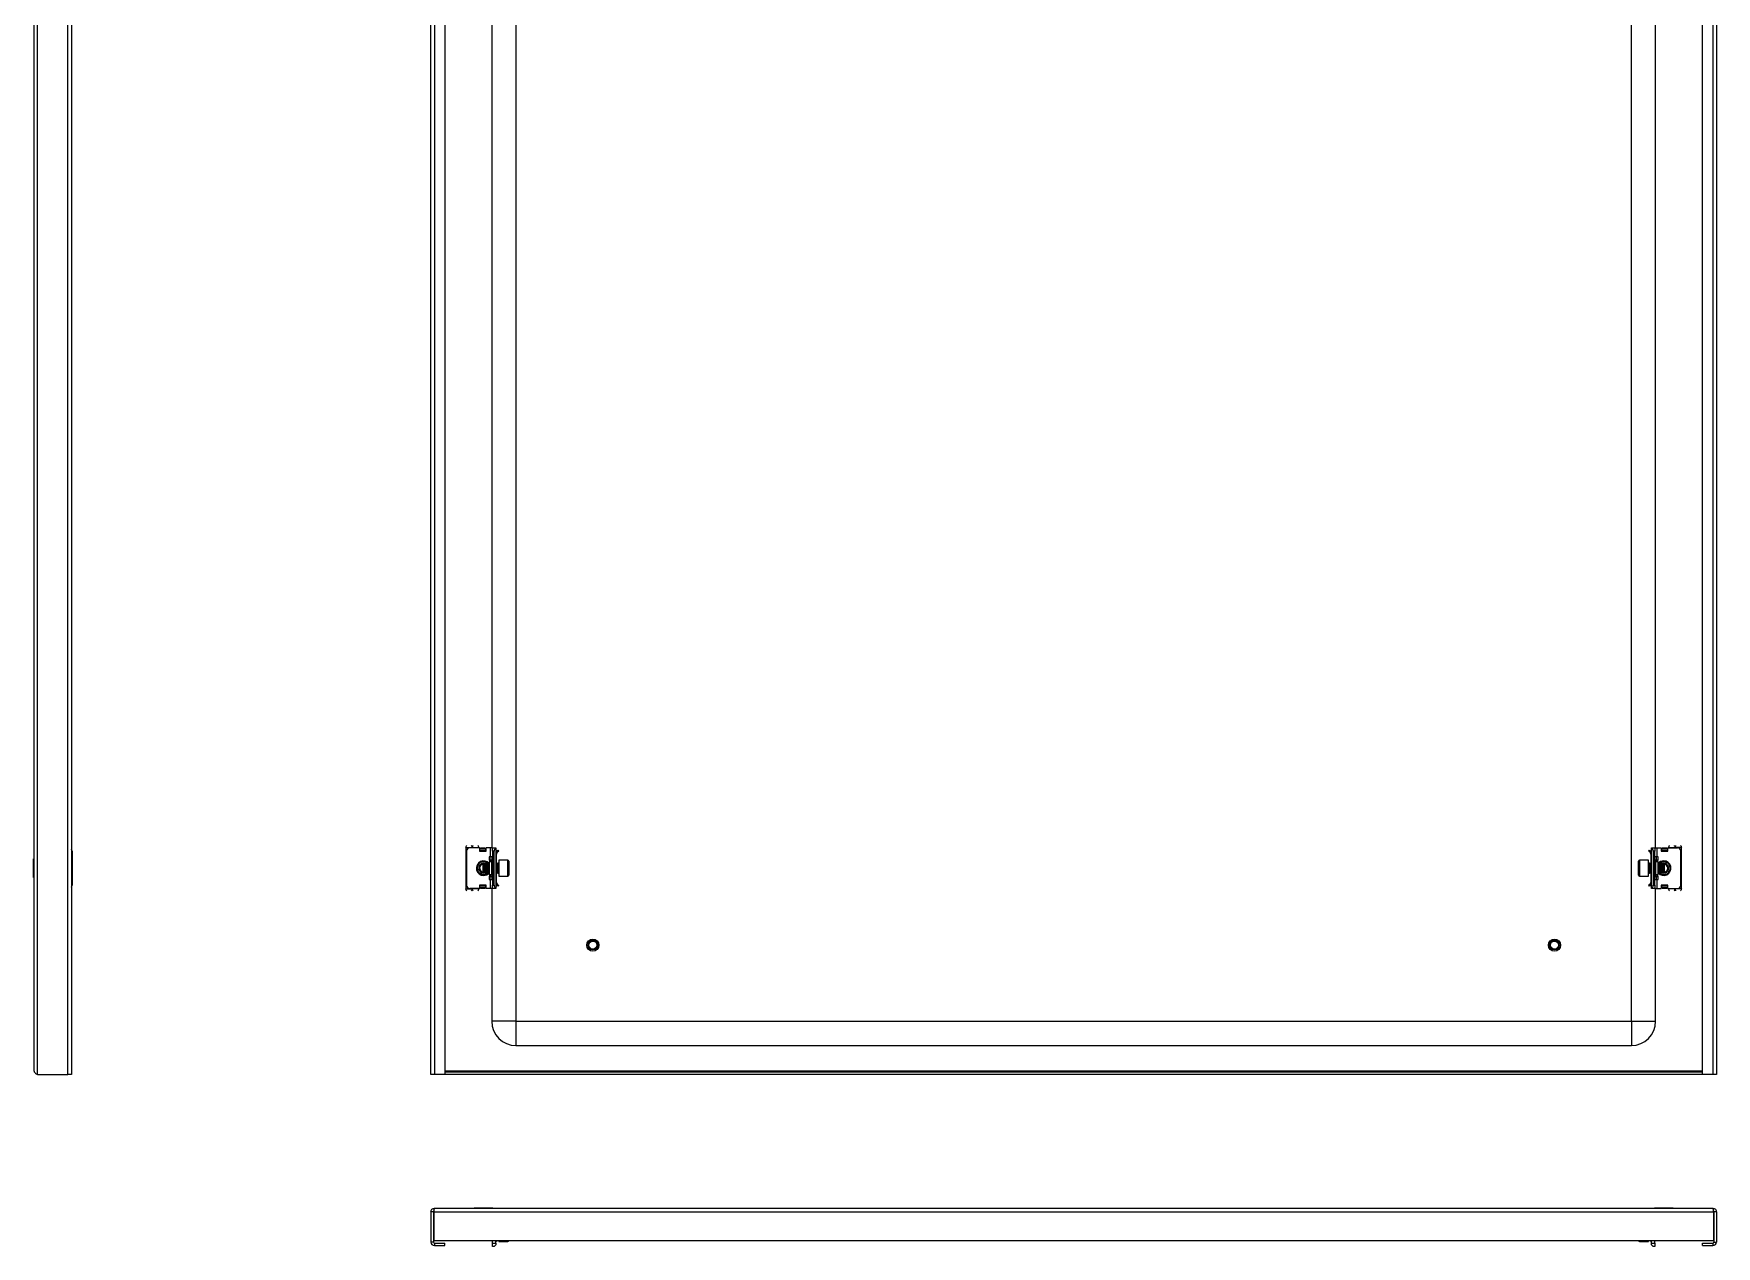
# Model space of a CAD drawing. Header units: millimetres. Extents: x -435 to 1908, y -1307 to 1206.
# Drawn here: x 868 to 1908, y -1281 to -533 of the extents above; entities that cross this region are included whole.
import ezdxf

# ---------------------------------------------------------------- set-up
doc = ezdxf.new("R2010")
doc.units = ezdxf.units.MM

msp = doc.modelspace()

# ---------------------------------------------------------------- linework, layer by layer
at = {"color": 7, "linetype": 'Continuous', "lineweight": 25}
for p, q in [((868.5, -1173.34), (868.5, 977.46)), ((891.5, 979.56), (891.5, -1175.44)), ((1113.64, -1175.44), (1113.64, 979.56)), ((1122.14, 979.56), (1122.14, -1175.44)), ((1899.14, -1175.44), (1899.14, 979.56)), ((1907.64, 979.56), (1907.64, -1175.44)), ((1166.14, 946.56), (1166.14, -1142.44)), ((1855.14, -1142.44), (1855.14, 946.56)), ((1151.14, -385.44), (1151.14, -1035.44)), ((1870.14, -1035.44), (1870.14, -385.44)), ((892, -1037.44), (892, -1058.44)), ((1135.14, -1035.19), (1135.14, -1060.69)), ((1135.64, -1037.44), (1135.64, -1058.44)), ((1143.64, -1035.44), (1137.64, -1035.44)), ((1143.14, -1035.19), (1143.14, -1035.44)), ((1143.64, -1035.44), (1143.64, -1037.44)), ((1143.84, -1035.56), (1143.64, -1035.56)), ((1143.64, -1037.44), (1147.64, -1037.44)), ((1143.84, -1037.44), (1143.84, -1035.56)), ((1143.89, -1035.82), (1144.39, -1035.47)), ((1144.39, -1035.82), (1143.89, -1036.18)), ((1143.89, -1036.18), (1143.89, -1035.82)), ((1143.89, -1037.09), (1143.89, -1036.18)), ((1143.89, -1037.44), (1143.89, -1037.09)), ((1144.39, -1035.47), (1144.39, -1035.82)), ((1144.39, -1035.47), (1146.89, -1035.47)), ((1144.39, -1035.82), (1146.89, -1035.82)), ((1146.89, -1035.82), (1146.89, -1035.47)), ((1146.89, -1035.47), (1147.39, -1035.82)), ((1147.39, -1036.18), (1146.89, -1035.82)), ((1147.39, -1035.82), (1147.39, -1036.18)), ((1147.39, -1036.18), (1147.39, -1037.09)), ((1147.39, -1037.09), (1147.39, -1037.44)), ((1150.14, -1035.44), (1147.64, -1035.44)), ((1147.64, -1037.44), (1147.64, -1035.44)), ((1151.64, -1035.44), (1150.14, -1035.44)), ((1151.64, -1037.44), (1151.64, -1035.44)), ((1151.64, -1035.44), (1153.64, -1035.44)), ((1151.64, -1037.44), (1151.64, -1058.44)), ((1152.64, -1058.44), (1152.64, -1037.44)), ((1153.64, -1035.44), (1153.64, -1035.71)), ((1153.64, -1035.71), (1153.64, -1060.18)), ((1153.64, -1036.53), (1153.84, -1036.74)), ((1154.14, -1039.19), (1153.64, -1039.19)), ((1154.14, -1037.44), (1154.14, -1037.9)), ((1154.14, -1042.69), (1154.14, -1039.19)), ((1154.22, -1037.78), (1155.2, -1036.8)), ((1154.58, -1038.13), (1154.22, -1037.78)), ((1154.58, -1038.13), (1155.55, -1037.16)), ((1155.2, -1036.8), (1155.55, -1037.16)), ((1866.08, -1036.8), (1865.72, -1037.16)), ((1866.7, -1038.13), (1865.72, -1037.16)), ((1867.05, -1037.78), (1866.08, -1036.8)), ((1866.7, -1038.13), (1867.05, -1037.78)), ((1867.14, -1037.44), (1867.14, -1037.84)), ((1867.14, -1039.19), (1867.64, -1039.19)), ((1867.14, -1039.19), (1867.14, -1042.69)), ((1867.43, -1036.74), (1867.64, -1036.53)), ((1867.64, -1035.44), (1869.64, -1035.44)), ((1867.64, -1035.71), (1867.64, -1035.44)), ((1867.64, -1060.18), (1867.64, -1035.71)), ((1868.64, -1037.44), (1868.64, -1058.44)), ((1869.64, -1035.44), (1869.64, -1037.44)), ((1869.64, -1035.44), (1871.14, -1035.44)), ((1869.64, -1058.44), (1869.64, -1037.44)), ((1871.14, -1035.44), (1873.64, -1035.44)), ((1873.64, -1035.44), (1873.64, -1037.44)), ((1873.64, -1037.44), (1877.64, -1037.44)), ((1873.89, -1035.82), (1874.39, -1035.47)), ((1874.39, -1035.82), (1873.89, -1036.18)), ((1873.89, -1036.18), (1873.89, -1035.82)), ((1873.89, -1037.09), (1873.89, -1036.18)), ((1873.89, -1037.44), (1873.89, -1037.09)), ((1874.39, -1035.47), (1874.39, -1035.82)), ((1874.39, -1035.47), (1876.89, -1035.47)), ((1874.39, -1035.82), (1876.89, -1035.82)), ((1876.89, -1035.82), (1876.89, -1035.47)), ((1876.89, -1035.47), (1877.39, -1035.82)), ((1877.39, -1036.18), (1876.89, -1035.82)), ((1877.39, -1035.82), (1877.39, -1036.18)), ((1877.39, -1036.18), (1877.39, -1037.09)), ((1877.39, -1037.09), (1877.39, -1037.44)), ((1877.44, -1035.56), (1877.44, -1037.44)), ((1877.64, -1035.56), (1877.44, -1035.56)), ((1877.64, -1037.44), (1877.64, -1035.44)), ((1877.64, -1035.44), (1883.64, -1035.44)), ((1878.14, -1035.44), (1878.14, -1035.19)), ((1885.64, -1058.44), (1885.64, -1037.44)), ((1886.14, -1060.69), (1886.14, -1035.19)), ((868.5, -1042.16), (868.2, -1042.16)), ((868.2, -1050.09), (868.2, -1042.16)), ((1145.94, -1045.19), (1145.11, -1045.38)), ((1146.19, -1044.94), (1145.64, -1045.5)), ((1145.64, -1045.5), (1145.64, -1050.2)), ((1146.25, -1044.94), (1146.19, -1044.94)), ((1146.19, -1044.94), (1146.19, -1050.72)), ((1146.64, -1045.5), (1146.25, -1044.94)), ((1146.25, -1044.94), (1146.25, -1046.8)), ((1146.25, -1046.8), (1146.25, -1050.94)), ((1146.8, -1045.27), (1146.43, -1045.2)), ((1147.02, -1044.94), (1146.64, -1045.5)), ((1146.64, -1045.5), (1146.64, -1047.01)), ((1146.64, -1047.01), (1146.64, -1050.39)), ((1147.25, -1044.94), (1147.02, -1044.94)), ((1147.02, -1044.94), (1147.02, -1046.8)), ((1147.02, -1046.8), (1147.02, -1050.94)), ((1147.64, -1045.5), (1147.25, -1044.94)), ((1147.25, -1044.94), (1147.25, -1046.8)), ((1147.25, -1046.8), (1147.25, -1050.94)), ((1147.46, -1045.25), (1147.71, -1045.39)), ((1148.02, -1044.94), (1147.64, -1045.5)), ((1147.64, -1045.5), (1147.64, -1047.01)), ((1147.64, -1047.01), (1147.64, -1050.39)), ((1148.25, -1044.94), (1148.02, -1044.94)), ((1148.02, -1044.94), (1148.02, -1046.8)), ((1148.02, -1046.8), (1148.02, -1050.94)), ((1148.64, -1045.5), (1148.25, -1044.94)), ((1148.25, -1044.94), (1148.25, -1046.8)), ((1148.25, -1046.8), (1148.25, -1050.94)), ((1149.02, -1044.94), (1148.64, -1045.5)), ((1148.64, -1045.5), (1148.64, -1047.01)), ((1148.64, -1047.01), (1148.64, -1050.39)), ((1149.25, -1044.94), (1149.02, -1044.94)), ((1149.02, -1044.94), (1149.02, -1046.8)), ((1149.02, -1046.8), (1149.02, -1050.94)), ((1149.64, -1045.5), (1149.25, -1044.94)), ((1149.25, -1044.94), (1149.25, -1046.8)), ((1149.25, -1046.8), (1149.25, -1050.94)), ((1149.64, -1040.94), (1149.64, -1042.94)), ((1150.14, -1040.94), (1149.64, -1040.94)), ((1149.64, -1042.69), (1150.64, -1042.69)), ((1149.64, -1042.94), (1151.31, -1043.91)), ((1151.14, -1043.94), (1149.64, -1043.94)), ((1149.64, -1043.94), (1149.64, -1051.94)), ((1151.64, -1040.94), (1150.14, -1040.94)), ((1150.64, -1042.69), (1151.14, -1042.69)), ((1151.14, -1042.69), (1151.14, -1043.81)), ((1154.14, -1042.69), (1153.64, -1042.69)), ((1154.02, -1044.94), (1153.64, -1045.5)), ((1154.25, -1044.94), (1154.02, -1044.94)), ((1154.02, -1044.94), (1154.02, -1046.8)), ((1154.02, -1046.8), (1154.02, -1050.94)), ((1154.14, -1044.94), (1154.14, -1042.69)), ((1154.64, -1045.5), (1154.25, -1044.94)), ((1154.25, -1044.94), (1154.25, -1046.8)), ((1154.25, -1046.8), (1154.25, -1050.94)), ((1155.02, -1044.94), (1154.64, -1045.5)), ((1154.64, -1045.5), (1154.64, -1047.01)), ((1154.64, -1047.01), (1154.64, -1050.39)), ((1155.39, -1044.94), (1155.02, -1044.94)), ((1155.02, -1044.94), (1155.02, -1046.8)), ((1155.02, -1046.8), (1155.02, -1050.94)), ((1161.04, -1042.94), (1155.64, -1042.94)), ((1155.64, -1042.94), (1155.64, -1052.57)), ((1161.64, -1043.54), (1161.64, -1052.01)), ((1859.64, -1052.34), (1859.64, -1043.54)), ((1865.64, -1042.94), (1860.24, -1042.94)), ((1865.64, -1052.94), (1865.64, -1042.94)), ((1866.25, -1044.94), (1865.89, -1044.94)), ((1866.64, -1045.5), (1866.25, -1044.94)), ((1866.25, -1046.8), (1866.25, -1044.94)), ((1866.25, -1050.94), (1866.25, -1046.8)), ((1867.02, -1044.94), (1866.64, -1045.5)), ((1866.64, -1047.01), (1866.64, -1045.5)), ((1866.64, -1050.39), (1866.64, -1047.01)), ((1867.25, -1044.94), (1867.02, -1044.94)), ((1867.02, -1046.8), (1867.02, -1044.94)), ((1867.02, -1050.94), (1867.02, -1046.8)), ((1867.64, -1042.69), (1867.14, -1042.69)), ((1867.14, -1042.69), (1867.14, -1044.94)), ((1867.64, -1045.5), (1867.25, -1044.94)), ((1867.25, -1046.8), (1867.25, -1044.94)), ((1867.25, -1050.94), (1867.25, -1046.8)), ((1871.14, -1040.94), (1869.64, -1040.94)), ((1869.96, -1043.91), (1871.64, -1042.94)), ((1870.14, -1043.81), (1870.14, -1042.69)), ((1870.14, -1042.69), (1870.64, -1042.69)), ((1871.64, -1043.94), (1870.14, -1043.94)), ((1870.64, -1042.69), (1871.64, -1042.69)), ((1871.64, -1040.94), (1871.14, -1040.94)), ((1871.64, -1042.94), (1871.64, -1040.94)), ((1871.64, -1051.94), (1871.64, -1043.94)), ((1872.02, -1044.94), (1871.64, -1045.5)), ((1872.25, -1044.94), (1872.02, -1044.94)), ((1872.02, -1046.8), (1872.02, -1044.94)), ((1872.02, -1050.94), (1872.02, -1046.8)), ((1872.64, -1045.5), (1872.25, -1044.94)), ((1872.25, -1046.8), (1872.25, -1044.94)), ((1872.25, -1050.94), (1872.25, -1046.8)), ((1873.02, -1044.94), (1872.64, -1045.5)), ((1872.64, -1047.01), (1872.64, -1045.5)), ((1872.64, -1050.39), (1872.64, -1047.01)), ((1873.25, -1044.94), (1873.02, -1044.94)), ((1873.02, -1046.8), (1873.02, -1044.94)), ((1873.02, -1050.94), (1873.02, -1046.8)), ((1873.64, -1045.5), (1873.25, -1044.94)), ((1873.25, -1046.8), (1873.25, -1044.94)), ((1873.25, -1050.94), (1873.25, -1046.8)), ((1873.56, -1045.39), (1873.81, -1045.25)), ((1874.02, -1044.94), (1873.64, -1045.5)), ((1873.64, -1047.01), (1873.64, -1045.5)), ((1873.64, -1050.39), (1873.64, -1047.01)), ((1874.25, -1044.94), (1874.02, -1044.94)), ((1874.02, -1046.8), (1874.02, -1044.94)), ((1874.02, -1050.94), (1874.02, -1046.8)), ((1874.64, -1045.5), (1874.25, -1044.94)), ((1874.25, -1046.8), (1874.25, -1044.94)), ((1874.25, -1050.94), (1874.25, -1046.8)), ((1874.84, -1045.2), (1874.47, -1045.27)), ((1875.02, -1044.94), (1874.64, -1045.5)), ((1874.64, -1047.01), (1874.64, -1045.5)), ((1874.64, -1050.39), (1874.64, -1047.01)), ((1875.08, -1044.94), (1875.02, -1044.94)), ((1875.02, -1046.8), (1875.02, -1044.94)), ((1875.02, -1050.94), (1875.02, -1046.8)), ((1875.64, -1045.5), (1875.08, -1044.94)), ((1875.08, -1050.94), (1875.08, -1044.94)), ((1876.16, -1045.38), (1875.33, -1045.19)), ((1875.64, -1050.39), (1875.64, -1045.5)), ((868.2, -1053.73), (868.2, -1050.09)), ((868.2, -1053.73), (868.5, -1053.73)), ((1143.64, -1058.44), (1143.64, -1060.44)), ((1147.64, -1058.44), (1143.64, -1058.44)), ((1143.84, -1060.33), (1143.84, -1058.44)), ((1143.89, -1058.8), (1143.89, -1058.44)), ((1143.89, -1059.71), (1143.89, -1058.8)), ((1143.89, -1059.71), (1144.39, -1060.07)), ((1143.89, -1060.07), (1143.89, -1059.71)), ((1144.39, -1060.42), (1143.89, -1060.07)), ((1146.89, -1060.07), (1144.39, -1060.07)), ((1144.39, -1060.07), (1144.39, -1060.42)), ((1145.64, -1050.2), (1145.64, -1050.39)), ((1145.64, -1050.39), (1146.19, -1050.94)), ((1146.19, -1050.72), (1146.19, -1050.94)), ((1146.19, -1050.94), (1146.25, -1050.94)), ((1146.25, -1050.94), (1146.64, -1050.39)), ((1146.64, -1050.39), (1147.02, -1050.94)), ((1146.89, -1060.07), (1147.39, -1059.71)), ((1146.89, -1060.42), (1146.89, -1060.07)), ((1147.39, -1060.07), (1146.89, -1060.42)), ((1147.02, -1050.94), (1147.25, -1050.94)), ((1147.25, -1050.94), (1147.64, -1050.39)), ((1147.39, -1058.44), (1147.39, -1058.8)), ((1147.39, -1058.8), (1147.39, -1059.71)), ((1147.39, -1059.71), (1147.39, -1060.07)), ((1147.71, -1050.5), (1147.46, -1050.63)), ((1147.64, -1050.39), (1148.02, -1050.94)), ((1147.64, -1060.44), (1147.64, -1058.44)), ((1148.02, -1050.94), (1148.25, -1050.94)), ((1148.25, -1050.94), (1148.64, -1050.39)), ((1148.64, -1050.39), (1149.02, -1050.94)), ((1149.02, -1050.94), (1149.25, -1050.94)), ((1149.25, -1050.94), (1149.64, -1050.39)), ((1149.64, -1051.94), (1151.14, -1051.94)), ((1151.31, -1051.98), (1149.64, -1052.94)), ((1149.64, -1052.94), (1149.64, -1054.94)), ((1150.64, -1053.19), (1149.64, -1053.19)), ((1149.64, -1054.94), (1150.14, -1054.94)), ((1150.14, -1054.94), (1151.64, -1054.94)), ((1151.14, -1053.19), (1150.64, -1053.19)), ((1151.14, -1052.08), (1151.14, -1053.19)), ((1151.64, -1060.44), (1151.64, -1058.44)), ((1153.64, -1050.39), (1154.02, -1050.94)), ((1153.64, -1053.19), (1154.14, -1053.19)), ((1154.14, -1056.69), (1153.64, -1056.69)), ((1153.84, -1059.15), (1153.64, -1059.36)), ((1153.64, -1060.18), (1153.64, -1060.44)), ((1154.02, -1050.94), (1154.25, -1050.94)), ((1154.14, -1053.19), (1154.14, -1050.94)), ((1154.14, -1056.69), (1154.14, -1053.19)), ((1154.14, -1058.44), (1154.14, -1058.05)), ((1154.58, -1057.75), (1154.22, -1058.11)), ((1154.22, -1058.11), (1155.2, -1059.08)), ((1154.25, -1050.94), (1154.64, -1050.39)), ((1154.58, -1057.75), (1155.55, -1058.73)), ((1154.64, -1050.39), (1155.02, -1050.94)), ((1155.02, -1050.94), (1155.39, -1050.94)), ((1155.2, -1059.08), (1155.55, -1058.73)), ((1155.64, -1052.57), (1155.64, -1052.94)), ((1155.64, -1052.94), (1161.04, -1052.94)), ((1161.64, -1052.01), (1161.64, -1052.34)), ((1860.24, -1052.94), (1865.64, -1052.94)), ((1866.7, -1057.75), (1865.72, -1058.73)), ((1866.08, -1059.08), (1865.72, -1058.73)), ((1865.89, -1050.94), (1866.25, -1050.94)), ((1867.05, -1058.11), (1866.08, -1059.08)), ((1866.25, -1050.94), (1866.64, -1050.39)), ((1866.64, -1050.39), (1867.02, -1050.94)), ((1866.7, -1057.75), (1867.05, -1058.11)), ((1867.02, -1050.94), (1867.25, -1050.94)), ((1867.14, -1050.94), (1867.14, -1053.19)), ((1867.14, -1053.19), (1867.14, -1056.69)), ((1867.14, -1053.19), (1867.64, -1053.19)), ((1867.14, -1056.69), (1867.64, -1056.69)), ((1867.14, -1058.44), (1867.14, -1057.98)), ((1867.25, -1050.94), (1867.64, -1050.39)), ((1867.64, -1059.36), (1867.43, -1059.15)), ((1867.64, -1060.44), (1867.64, -1060.18)), ((1869.64, -1054.94), (1871.14, -1054.94)), ((1869.64, -1058.44), (1869.64, -1060.44)), ((1871.64, -1052.94), (1869.96, -1051.98)), ((1870.14, -1051.94), (1871.64, -1051.94)), ((1870.14, -1053.19), (1870.14, -1052.08)), ((1870.64, -1053.19), (1870.14, -1053.19)), ((1871.64, -1053.19), (1870.64, -1053.19)), ((1871.14, -1054.94), (1871.64, -1054.94)), ((1871.64, -1050.39), (1872.02, -1050.94)), ((1871.64, -1054.94), (1871.64, -1052.94)), ((1872.02, -1050.94), (1872.25, -1050.94)), ((1872.25, -1050.94), (1872.64, -1050.39)), ((1872.64, -1050.39), (1873.02, -1050.94)), ((1873.02, -1050.94), (1873.25, -1050.94)), ((1873.25, -1050.94), (1873.64, -1050.39)), ((1873.81, -1050.63), (1873.56, -1050.5)), ((1873.64, -1050.39), (1874.02, -1050.94)), ((1877.64, -1058.44), (1873.64, -1058.44)), ((1873.64, -1058.44), (1873.64, -1060.44)), ((1873.89, -1058.8), (1873.89, -1058.44)), ((1873.89, -1059.71), (1873.89, -1058.8)), ((1873.89, -1059.71), (1874.39, -1060.07)), ((1873.89, -1060.07), (1873.89, -1059.71)), ((1874.39, -1060.42), (1873.89, -1060.07)), ((1874.02, -1050.94), (1874.25, -1050.94)), ((1874.25, -1050.94), (1874.64, -1050.39)), ((1876.89, -1060.07), (1874.39, -1060.07)), ((1874.39, -1060.07), (1874.39, -1060.42)), ((1874.64, -1050.39), (1875.02, -1050.94)), ((1875.02, -1050.94), (1875.08, -1050.94)), ((1875.08, -1050.94), (1875.64, -1050.39)), ((1876.89, -1060.07), (1877.39, -1059.71)), ((1876.89, -1060.42), (1876.89, -1060.07)), ((1877.39, -1060.07), (1876.89, -1060.42)), ((1877.39, -1058.44), (1877.39, -1058.8)), ((1877.39, -1058.8), (1877.39, -1059.71)), ((1877.39, -1059.71), (1877.39, -1060.07)), ((1877.44, -1058.44), (1877.44, -1060.33)), ((1877.64, -1060.44), (1877.64, -1058.44)), ((1143.64, -1060.44), (1137.64, -1060.44)), ((1143.14, -1060.44), (1143.14, -1060.69)), ((1143.64, -1060.33), (1143.84, -1060.33)), ((1146.89, -1060.42), (1144.39, -1060.42)), ((1150.14, -1060.44), (1147.64, -1060.44)), ((1151.64, -1060.44), (1150.14, -1060.44)), ((1151.14, -1060.44), (1151.14, -1142.44)), ((1153.64, -1060.44), (1151.64, -1060.44)), ((1869.64, -1060.44), (1867.64, -1060.44)), ((1869.64, -1060.44), (1871.14, -1060.44)), ((1870.14, -1142.44), (1870.14, -1060.44)), ((1871.14, -1060.44), (1873.64, -1060.44)), ((1876.89, -1060.42), (1874.39, -1060.42)), ((1877.44, -1060.33), (1877.64, -1060.33)), ((1877.64, -1060.44), (1883.64, -1060.44)), ((1878.14, -1060.69), (1878.14, -1060.44)), ((1166.14, -1142.44), (1855.14, -1142.44)), ((1166.14, -1157.44), (1855.14, -1157.44)), ((1899.14, -1173.94), (1122.14, -1173.94)), ((870.6, -1175.44), (889.4, -1175.44)), ((891.5, -1175.44), (889.4, -1175.44)), ((1115.74, -1175.44), (1113.64, -1175.44)), ((1122.14, -1175.44), (1115.74, -1175.44)), ((1899.14, -1175.44), (1122.14, -1175.44)), ((1905.54, -1175.44), (1899.14, -1175.44)), ((1907.64, -1175.44), (1905.54, -1175.44)), ((1140.35, -1257.66), (1140.35, -1257.96)), ((1140.35, -1257.66), (1151.92, -1257.66)), ((1151.92, -1257.96), (1151.92, -1257.66)), ((1869.35, -1257.66), (1869.35, -1257.96)), ((1869.35, -1257.66), (1880.51, -1257.66)), ((1880.51, -1257.66), (1880.92, -1257.66)), ((1880.92, -1257.96), (1880.92, -1257.66)), ((1115.14, -1260.06), (1113.64, -1260.06)), ((1113.64, -1260.06), (1113.64, -1278.86)), ((1115.14, -1260.06), (1115.14, -1278.86)), ((1115.34, -1260.06), (1115.34, -1277.96)), ((1115.74, -1257.96), (1905.54, -1257.96)), ((1905.94, -1260.06), (1905.94, -1277.96)), ((1907.64, -1260.06), (1906.14, -1260.06)), ((1906.14, -1260.06), (1906.14, -1278.86)), ((1907.64, -1260.06), (1907.64, -1278.86)), ((1115.34, -1277.96), (1905.94, -1277.96)), ((1151.64, -1279.46), (1151.64, -1277.96)), ((1153.64, -1279.46), (1153.64, -1277.96)), ((1154.14, -1278.46), (1153.64, -1278.46)), ((1155.64, -1277.96), (1155.64, -1278.46)), ((1155.64, -1278.46), (1161.04, -1278.46)), ((1860.24, -1278.46), (1865.64, -1278.46)), ((1865.64, -1278.46), (1865.64, -1277.96)), ((1867.14, -1278.46), (1867.64, -1278.46)), ((1867.64, -1279.46), (1867.64, -1277.96)), ((1869.64, -1279.46), (1869.64, -1277.96)), ((1115.74, -1279.46), (1122.14, -1279.46)), ((1115.74, -1280.96), (1122.14, -1280.96)), ((1122.14, -1280.96), (1122.14, -1279.46)), ((1151.64, -1281.46), (1151.64, -1279.46)), ((1152.64, -1281.46), (1151.64, -1281.46)), ((1152.64, -1281.46), (1153.64, -1280.46)), ((1153.64, -1279.46), (1153.64, -1280.46)), ((1867.64, -1280.46), (1867.64, -1279.46)), ((1867.64, -1280.46), (1868.64, -1281.46)), ((1869.64, -1281.46), (1868.64, -1281.46)), ((1869.64, -1279.46), (1869.64, -1281.46)), ((1899.14, -1280.96), (1899.14, -1279.46)), ((1899.14, -1279.46), (1905.54, -1279.46)), ((1899.14, -1280.96), (1905.54, -1280.96))]:
    msp.add_line(p, q, dxfattribs=at)
at = {"color": 8, "linetype": 'Continuous', "lineweight": 18}
for p, q in [((870.6, -1175.44), (870.6, 979.56)), ((889.4, -1175.44), (889.4, 979.56)), ((1115.74, 979.56), (1115.74, -1175.44)), ((1905.54, 979.56), (1905.54, -1175.44)), ((1135.14, -1035.19), (1139.14, -1035.19)), ((1139.14, -1035.19), (1143.14, -1035.19)), ((1147.39, -1037.09), (1143.89, -1037.09)), ((1150.14, -1035.44), (1150.14, -1040.94)), ((1152.64, -1037.44), (1151.64, -1037.44)), ((1153.64, -1036.94), (1153.84, -1036.74)), ((1153.64, -1037.44), (1154.14, -1037.44)), ((1867.64, -1037.44), (1867.14, -1037.44)), ((1867.64, -1036.94), (1867.43, -1036.74)), ((1869.64, -1037.44), (1868.64, -1037.44)), ((1871.14, -1040.94), (1871.14, -1035.44)), ((1877.39, -1037.09), (1873.89, -1037.09)), ((1878.14, -1035.19), (1882.14, -1035.19)), ((1886.14, -1035.19), (1882.14, -1035.19)), ((1150.64, -1040.94), (1150.64, -1042.69)), ((1151.14, -1051.94), (1151.14, -1043.94)), ((1155.39, -1050.94), (1155.39, -1044.94)), ((1161.04, -1052.57), (1161.04, -1042.94)), ((1860.24, -1042.94), (1860.24, -1052.94)), ((1865.89, -1044.94), (1865.89, -1050.72)), ((1870.14, -1043.94), (1870.14, -1051.94)), ((1870.64, -1042.69), (1870.64, -1040.94)), ((1143.89, -1058.8), (1147.39, -1058.8)), ((1150.14, -1054.94), (1150.14, -1060.44)), ((1150.64, -1053.19), (1150.64, -1054.94)), ((1151.64, -1058.44), (1152.64, -1058.44)), ((1153.64, -1058.44), (1154.14, -1058.44)), ((1153.64, -1058.94), (1153.84, -1059.15)), ((1161.04, -1052.94), (1161.04, -1052.57)), ((1865.89, -1050.72), (1865.89, -1050.94)), ((1867.64, -1058.44), (1867.14, -1058.44)), ((1867.64, -1058.94), (1867.43, -1059.15)), ((1868.64, -1058.44), (1869.64, -1058.44)), ((1870.64, -1054.94), (1870.64, -1053.19)), ((1871.14, -1060.44), (1871.14, -1054.94)), ((1873.89, -1058.8), (1877.39, -1058.8)), ((1135.14, -1060.69), (1139.14, -1060.69)), ((1143.14, -1060.69), (1139.14, -1060.69)), ((1882.14, -1060.69), (1878.14, -1060.69)), ((1886.14, -1060.69), (1882.14, -1060.69)), ((1166.14, -1142.44), (1151.14, -1142.44)), ((1166.14, -1142.44), (1166.14, -1157.44)), ((1855.14, -1142.44), (1855.14, -1157.44)), ((1855.14, -1142.44), (1870.14, -1142.44)), ((1899.14, -1173.34), (1122.14, -1173.34)), ((1115.34, -1260.06), (1905.94, -1260.06)), ((1161.04, -1278.46), (1161.04, -1277.96)), ((1860.24, -1277.96), (1860.24, -1278.46)), ((1115.14, -1278.86), (1113.64, -1278.86)), ((1115.74, -1279.46), (1115.74, -1280.96)), ((1151.64, -1279.46), (1153.64, -1279.46)), ((1867.64, -1279.46), (1869.64, -1279.46)), ((1905.54, -1279.46), (1905.54, -1280.96)), ((1906.14, -1278.86), (1907.64, -1278.86))]:
    msp.add_line(p, q, dxfattribs=at)
at = {"color": 7, "linetype": 'Continuous', "lineweight": 25, "flags": 128}
for points in [[(1146.43, -1050.69), (1146.67, -1050.65), (1146.8, -1050.62)], [(1874.47, -1050.62), (1874.6, -1050.65), (1874.84, -1050.69)]]:
    msp.add_lwpolyline(points, dxfattribs=at)
at = {"color": 7, "linetype": 'Continuous', "lineweight": 25}
for centre, radius in [((1213.64, -1095.44), 3.75), ((1213.64, -1095.44), 3), ((1213.64, -1095.44), 2.5), ((1807.64, -1095.44), 3.75), ((1807.64, -1095.44), 3), ((1807.64, -1095.44), 2.5)]:
    msp.add_circle(centre, radius, dxfattribs=at)
for centre, radius, start, end in [((890, -1037.44), 2, 0, 41.40962), ((1137.64, -1037.44), 2, 90, 180), ((1154.64, -1037.44), 2, 120, 180), ((1153.14, -1037.44), 1, 0, 45), ((1868.14, -1037.44), 1, 135, 180), ((1866.64, -1037.44), 2, 0, 60), ((1883.64, -1037.44), 2, 0, 90), ((1146.14, -1047.94), 4, 45.71765, 270), ((1146.14, -1047.94), 3, 74.33161, 285.66839), ((1146.14, -1047.94), 2.76, 111.7574, 265.98739), ((1146.14, -1047.94), 2.45, 101.79772, 201.7574), ((1146.14, -1047.94), 2.45, 201.7574, 258.20228), ((1151.14, -1043.44), 0.5, 270, 360), ((1155.39, -1044.69), 0.25, 270, 0), ((1161.04, -1043.54), 0.6, 0, 90), ((1860.24, -1043.54), 0.6, 90, 180), ((1865.89, -1044.69), 0.25, 180, 270), ((1870.14, -1043.44), 0.5, 180, 270), ((1875.14, -1047.94), 4, 90, 134.28235), ((1875.14, -1047.94), 4, 225.71765, 90), ((1875.14, -1047.94), 3, 254.33161, 105.66839), ((1875.14, -1047.94), 2.76, 274.01261, 68.2426), ((1875.14, -1047.94), 2.45, 281.79772, 78.20228), ((890, -1058.44), 2, 318.59038, 0), ((1137.64, -1058.44), 2, 180, 270), ((1146.14, -1047.94), 4, 270, 314.28235), ((1151.14, -1052.44), 0.5, 0, 90), ((1154.64, -1058.44), 2, 180, 240), ((1153.14, -1058.44), 1, 315, 0), ((1155.39, -1051.19), 0.25, 360, 90), ((1161.04, -1052.34), 0.6, 270, 360), ((1860.24, -1052.34), 0.6, 180, 270), ((1865.89, -1051.19), 0.25, 90, 180), ((1868.14, -1058.44), 1, 180, 225), ((1866.64, -1058.44), 2, 300, 0), ((1870.14, -1052.44), 0.5, 90, 180), ((1883.64, -1058.44), 2, 270, 0), ((1166.14, -1142.44), 15, 180, 270), ((1855.14, -1142.44), 15, 270, 0), ((1161.04, -1277.86), 0.6, 270, 350.40593), ((1860.24, -1277.86), 0.6, 189.59407, 270), ((1115.74, -1278.86), 2.1, 180, 270), ((1115.74, -1278.86), 0.6, 180, 270), ((1905.54, -1278.86), 2.1, 270, 0), ((1905.54, -1278.86), 0.6, 270, 0)]:
    msp.add_arc(centre, radius, start, end, dxfattribs=at)
at = {"color": 8, "linetype": 'Continuous', "lineweight": 18}
for centre, start, end in [((1146.14, -1047.94), 38.94244, 270), ((1875.14, -1047.94), 218.94244, 90), ((1875.14, -1047.94), 90, 141.05756), ((1146.14, -1047.94), 270, 321.05756)]:
    msp.add_arc(centre, 4.5, start, end, dxfattribs=at)
at = {"color": 7, "linetype": 'Continuous', "lineweight": 25}
for points, knots in [([(1135.14, -1035.19), (1135.23, -1034.95), (1135.42, -1034.46), (1135.61, -1034.07), (1135.71, -1033.87)], [0, 0, 0, 0, 0.5020654, 1, 1, 1, 1]), ([(1138.56, -1033.88), (1138.64, -1034.04), (1138.82, -1034.39), (1139.01, -1034.87), (1139.12, -1035.15), (1139.14, -1035.19)], [0, 0, 0, 0, 0.4154826, 0.9171518, 1, 1, 1, 1]), ([(1139.14, -1035.19), (1139.23, -1034.95), (1139.42, -1034.46), (1139.61, -1034.07), (1139.71, -1033.87)], [0, 0, 0, 0, 0.5020654, 1, 1, 1, 1]), ([(1142.56, -1033.88), (1142.64, -1034.04), (1142.82, -1034.39), (1143.01, -1034.87), (1143.12, -1035.15), (1143.14, -1035.19)], [0, 0, 0, 0, 0.4154826, 0.9171518, 1, 1, 1, 1]), ([(1154.22, -1037.78), (1154.07, -1037.97), (1153.76, -1038.35), (1153.64, -1038.87), (1153.64, -1039.15), (1153.64, -1039.19)], [0, 0, 0, 0, 0.4618628, 0.9237257, 1, 1, 1, 1]), ([(1154.58, -1038.13), (1154.46, -1038.28), (1154.27, -1038.51), (1154.15, -1038.89), (1154.14, -1039.09), (1154.14, -1039.19)], [0, 0, 0, 0, 0.4850424, 0.7384039, 1, 1, 1, 1]), ([(1867.14, -1039.19), (1867.11, -1039), (1867.08, -1038.71), (1866.9, -1038.36), (1866.76, -1038.21), (1866.7, -1038.13)], [0, 0, 0, 0, 0.4850424, 0.7384039, 1, 1, 1, 1]), ([(1867.64, -1039.19), (1867.61, -1038.95), (1867.56, -1038.47), (1867.27, -1038.01), (1867.08, -1037.81), (1867.05, -1037.78)], [0, 0, 0, 0, 0.46186285, 0.92372566, 1, 1, 1, 1]), ([(1878.14, -1035.19), (1878.18, -1035.07), (1878.28, -1034.83), (1878.42, -1034.48), (1878.56, -1034.15), (1878.66, -1033.97), (1878.71, -1033.87)], [0, 0, 0, 0, 0.2474545, 0.5020799, 0.7495343, 1, 1, 1, 1]), ([(1881.56, -1033.88), (1881.64, -1034.04), (1881.82, -1034.39), (1882.01, -1034.87), (1882.12, -1035.15), (1882.14, -1035.19)], [0, 0, 0, 0, 0.4154826, 0.9171518, 1, 1, 1, 1]), ([(1882.14, -1035.19), (1882.23, -1034.95), (1882.42, -1034.46), (1882.61, -1034.07), (1882.71, -1033.87)], [0, 0, 0, 0, 0.50206541, 1, 1, 1, 1]), ([(1885.56, -1033.88), (1885.64, -1034.04), (1885.82, -1034.39), (1886.01, -1034.87), (1886.12, -1035.15), (1886.14, -1035.19)], [0, 0, 0, 0, 0.4154826, 0.9171518, 1, 1, 1, 1]), ([(1153.64, -1056.69), (1153.66, -1056.94), (1153.71, -1057.42), (1154, -1057.88), (1154.19, -1058.08), (1154.22, -1058.11)], [0, 0, 0, 0, 0.46186285, 0.92372566, 1, 1, 1, 1]), ([(1154.14, -1056.69), (1154.16, -1056.88), (1154.19, -1057.17), (1154.37, -1057.53), (1154.51, -1057.68), (1154.58, -1057.75)], [0, 0, 0, 0, 0.4850424, 0.7384039, 1, 1, 1, 1]), ([(1866.7, -1057.75), (1866.82, -1057.61), (1867, -1057.38), (1867.12, -1057), (1867.13, -1056.8), (1867.14, -1056.69)], [0, 0, 0, 0, 0.4850424, 0.7384039, 1, 1, 1, 1]), ([(1867.05, -1058.11), (1867.2, -1057.92), (1867.51, -1057.54), (1867.63, -1057.01), (1867.63, -1056.73), (1867.64, -1056.69)], [0, 0, 0, 0, 0.4618628, 0.9237257, 1, 1, 1, 1]), ([(1135.71, -1062.01), (1135.63, -1061.85), (1135.45, -1061.5), (1135.26, -1061.01), (1135.15, -1060.73), (1135.14, -1060.69)], [0, 0, 0, 0, 0.4154826, 0.91715183, 1, 1, 1, 1]), ([(1139.14, -1060.69), (1139.04, -1060.94), (1138.85, -1061.43), (1138.66, -1061.82), (1138.56, -1062.02)], [0, 0, 0, 0, 0.5020654, 1, 1, 1, 1]), ([(1139.71, -1062.01), (1139.63, -1061.85), (1139.45, -1061.5), (1139.26, -1061.01), (1139.15, -1060.73), (1139.14, -1060.69)], [0, 0, 0, 0, 0.4154826, 0.9171518, 1, 1, 1, 1]), ([(1143.14, -1060.69), (1143.09, -1060.81), (1142.99, -1061.06), (1142.85, -1061.4), (1142.71, -1061.73), (1142.61, -1061.92), (1142.56, -1062.02)], [0, 0, 0, 0, 0.24745446, 0.50207987, 0.74953432, 1, 1, 1, 1]), ([(1878.71, -1062.01), (1878.63, -1061.85), (1878.45, -1061.5), (1878.26, -1061.01), (1878.15, -1060.73), (1878.14, -1060.69)], [0, 0, 0, 0, 0.4154826, 0.9171518, 1, 1, 1, 1]), ([(1882.14, -1060.69), (1882.04, -1060.94), (1881.85, -1061.43), (1881.66, -1061.82), (1881.56, -1062.02)], [0, 0, 0, 0, 0.5020654, 1, 1, 1, 1]), ([(1882.71, -1062.01), (1882.63, -1061.85), (1882.45, -1061.5), (1882.26, -1061.01), (1882.15, -1060.73), (1882.14, -1060.69)], [0, 0, 0, 0, 0.4154826, 0.91715183, 1, 1, 1, 1]), ([(1886.14, -1060.69), (1886.04, -1060.94), (1885.85, -1061.43), (1885.66, -1061.82), (1885.56, -1062.02)], [0, 0, 0, 0, 0.5020654, 1, 1, 1, 1]), ([(868.5, -1173.34), (868.5, -1173.52), (868.55, -1173.69), (868.76, -1174.05), (868.91, -1174.22), (869.31, -1174.57), (869.54, -1174.74), (870.05, -1175.09), (870.32, -1175.27), (870.6, -1175.44)], [0, 0, 0, 0, 0.25, 0.25, 0.5, 0.5, 0.75, 0.75, 1, 1, 1, 1]), ([(1113.64, -1260.06), (1113.64, -1259.78), (1113.69, -1259.51), (1113.9, -1259), (1114.05, -1258.77), (1114.45, -1258.38), (1114.68, -1258.23), (1115.19, -1258.02), (1115.46, -1257.96), (1115.74, -1257.96)], [0, 0, 0, 0, 0.25, 0.25, 0.5, 0.5, 0.75, 0.75, 1, 1, 1, 1]), ([(1115.14, -1260.06), (1115.15, -1259.98), (1115.17, -1259.82), (1115.27, -1259.64), (1115.37, -1259.6), (1115.39, -1259.6)], [0, 0, 0, 0, 0.4327963, 0.8655659, 1, 1, 1, 1]), ([(1115.74, -1257.96), (1115.7, -1257.96), (1115.67, -1258.02), (1115.6, -1258.23), (1115.57, -1258.38), (1115.5, -1258.77), (1115.47, -1259), (1115.4, -1259.51), (1115.37, -1259.79), (1115.34, -1260.06)], [0, 0, 0, 0, 0.25, 0.25, 0.5, 0.5, 0.75, 0.75, 1, 1, 1, 1]), ([(1905.54, -1257.96), (1905.81, -1257.96), (1906.08, -1258.02), (1906.6, -1258.23), (1906.82, -1258.38), (1907.22, -1258.77), (1907.37, -1259), (1907.58, -1259.51), (1907.64, -1259.78), (1907.64, -1260.06)], [0, 0, 0, 0, 0.25, 0.25, 0.5, 0.5, 0.75, 0.75, 1, 1, 1, 1]), ([(1905.94, -1260.06), (1905.9, -1259.79), (1905.87, -1259.51), (1905.8, -1259), (1905.77, -1258.77), (1905.7, -1258.38), (1905.67, -1258.23), (1905.6, -1258.02), (1905.57, -1257.96), (1905.54, -1257.96)], [0, 0, 0, 0, 0.25, 0.25, 0.5, 0.5, 0.75, 0.75, 1, 1, 1, 1]), ([(1905.88, -1259.58), (1905.91, -1259.6), (1906.07, -1259.71), (1906.11, -1259.9), (1906.14, -1260.06)], [0, 0, 0, 0, 0.2077128, 1, 1, 1, 1]), ([(1154.05, -1277.96), (1153.96, -1278.02), (1153.73, -1278.17), (1153.64, -1278.33), (1153.64, -1278.45), (1153.64, -1278.46)], [0, 0, 0, 0, 0.3313457, 0.9052264, 1, 1, 1, 1]), ([(1154.45, -1277.96), (1154.38, -1278.02), (1154.24, -1278.13), (1154.16, -1278.3), (1154.14, -1278.41), (1154.14, -1278.46)], [0, 0, 0, 0, 0.3603654, 0.6750686, 1, 1, 1, 1]), ([(1867.14, -1278.46), (1867.11, -1278.36), (1867.08, -1278.21), (1866.94, -1278.04), (1866.86, -1277.98), (1866.84, -1277.96)], [0, 0, 0, 0, 0.6029704, 0.9179315, 1, 1, 1, 1]), ([(1867.64, -1278.46), (1867.62, -1278.37), (1867.58, -1278.2), (1867.33, -1278.03), (1867.23, -1277.96)], [0, 0, 0, 0, 0.5741301, 1, 1, 1, 1])]:
    msp.add_open_spline(points, degree=3, knots=knots, dxfattribs=at)

doc.saveas('drawing.dxf')
